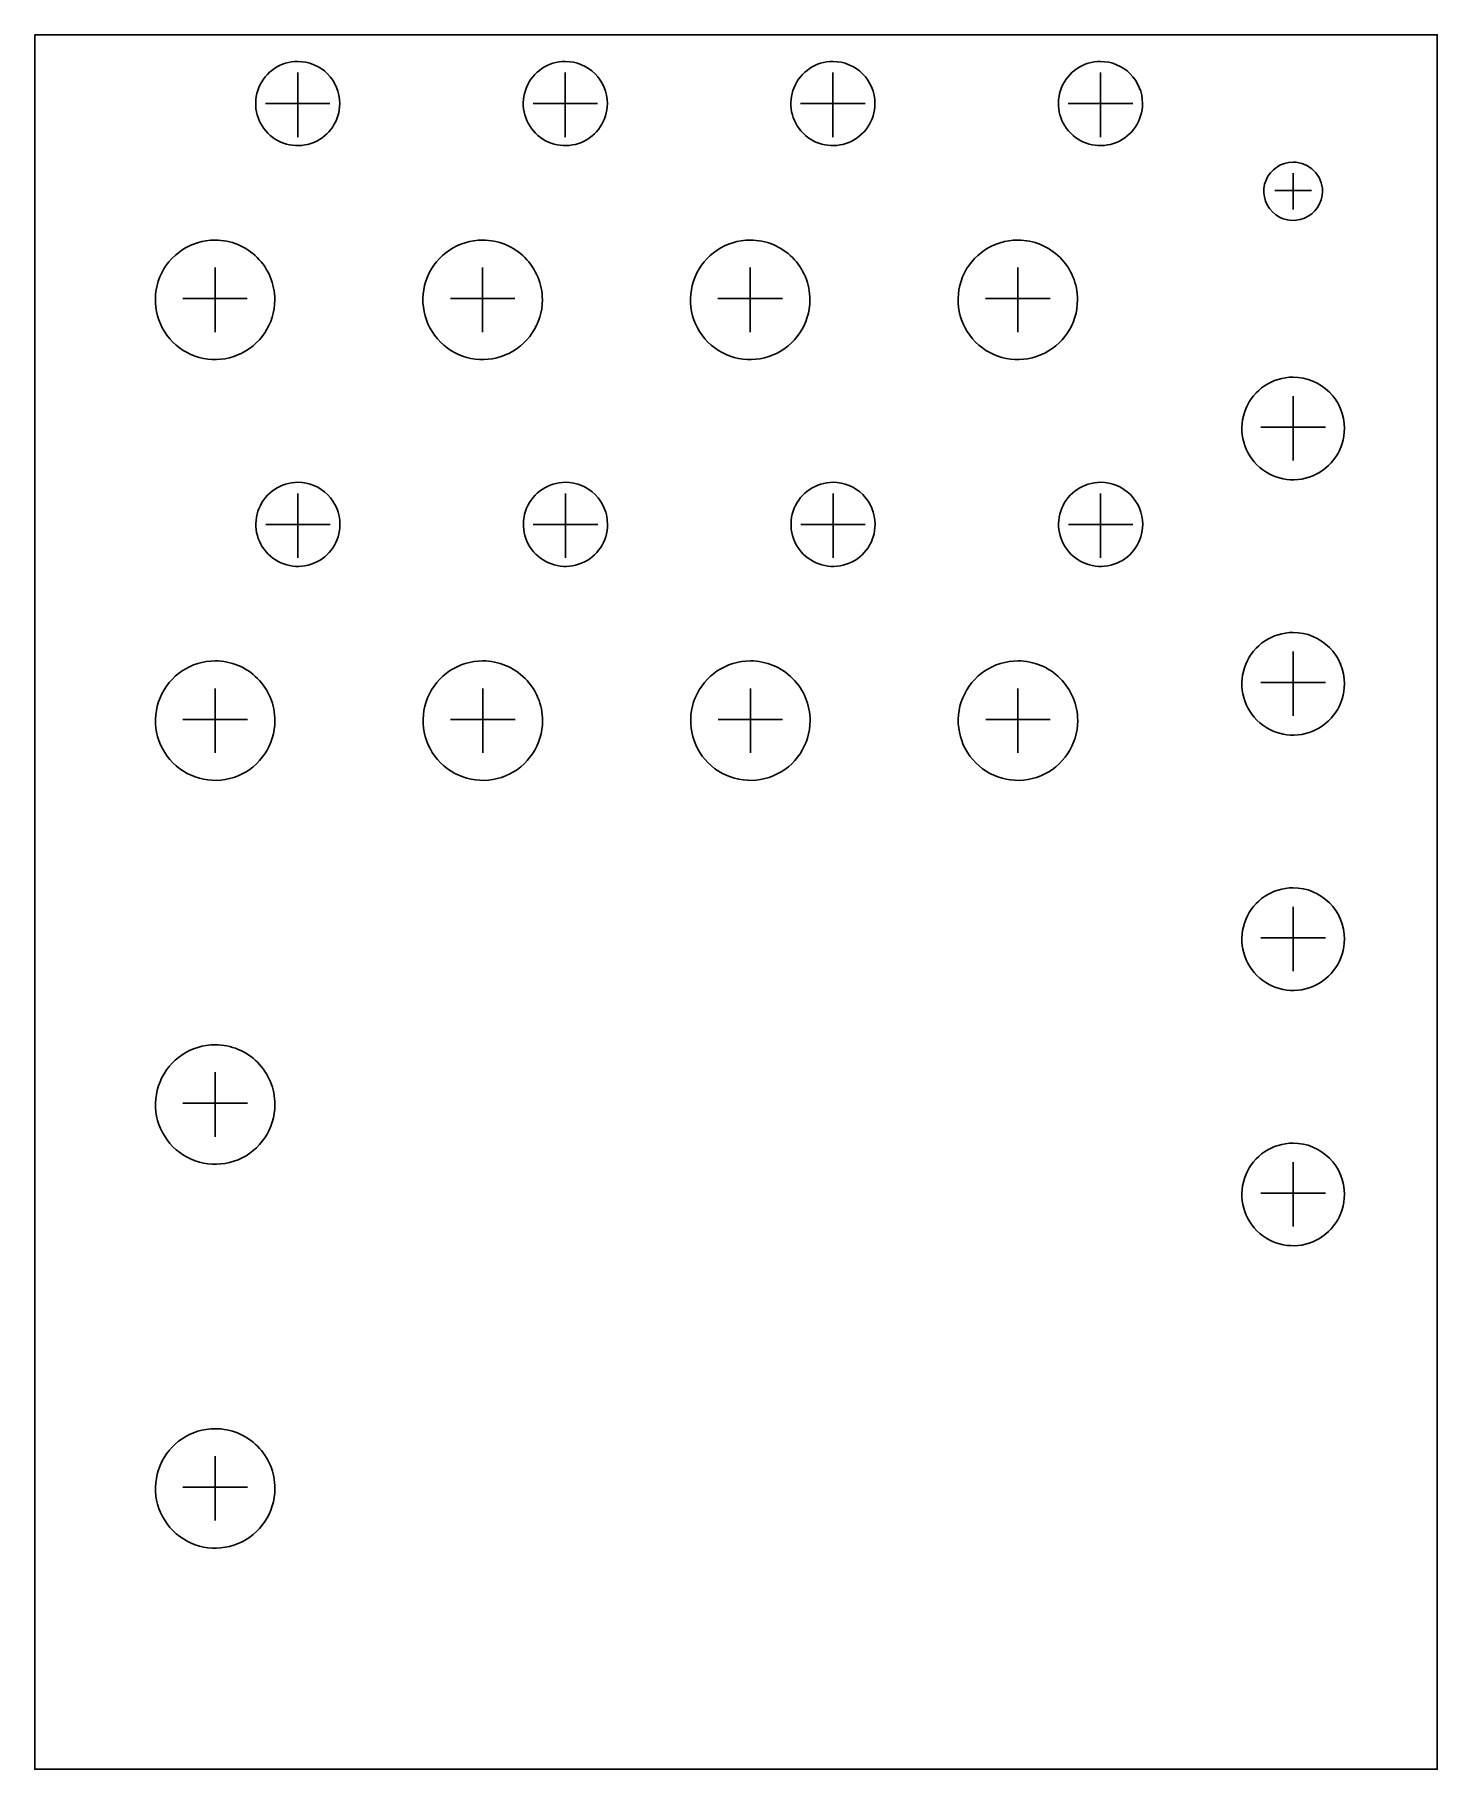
# Model space of a CAD drawing. Extents: x 0.1 to 80.8, y 182.8 to 282.7.
import ezdxf

# ---------------------------------------------------------------- set-up
doc = ezdxf.new("R2010")
doc.units = 0
doc.layers.add('panel_holes', color=7, linetype='CONTINUOUS')
doc.layers.add('pcb_edge_cuts', color=7, linetype='CONTINUOUS')

msp = doc.modelspace()

# ---------------------------------------------------------------- linework, layer by layer
at = {"layer": 'panel_holes', "color": 7}
for points in [[(15.202879, 281.159867)], [(30.616769, 281.159867)], [(46.030669, 281.159867)], [(61.444569, 281.159867)], [(72.543733, 275.360154)], [(10.440374, 270.873113)], [(25.854264, 270.873113)], [(41.268174, 270.873113)], [(56.682074, 270.873113)], [(72.543678, 262.980305)], [(15.213219, 256.922367)], [(30.627069, 256.922367)], [(46.040969, 256.922367)], [(61.454869, 256.922367)], [(72.543678, 248.274806)], [(10.450674, 246.635613)], [(25.864604, 246.635613)], [(41.278474, 246.635613)], [(56.692374, 246.635613)], [(72.543678, 233.569206)], [(10.450674, 224.525213)], [(72.543678, 218.863646)], [(10.450674, 202.414813)]]:
    msp.add_lwpolyline(points, close=True, dxfattribs=at)
for points in [[(15.202879, 280.520153), (15.202879, 276.808221)], [(30.616769, 280.520153), (30.616769, 276.808221)], [(46.030669, 280.520153), (46.030669, 276.808221)], [(61.444569, 280.520153), (61.444569, 276.808221)], [(17.058845, 278.737481), (13.346913, 278.737481)], [(32.472735, 278.737481), (28.760803, 278.737481)], [(47.886635, 278.737481), (44.174703, 278.737481)], [(63.300535, 278.737481), (59.588603, 278.737481)], [(72.543728, 274.735918), (72.543728, 272.628205)], [(73.606081, 273.72368), (71.481375, 273.72368)], [(10.440369, 269.289253), (10.440369, 265.577321)], [(25.854259, 269.289253), (25.854259, 265.577321)], [(41.268169, 269.289253), (41.268169, 265.577321)], [(56.682069, 269.289253), (56.682069, 265.577321)], [(12.296335, 267.506581), (8.584403, 267.506581)], [(27.710225, 267.506581), (23.998293, 267.506581)], [(43.124135, 267.506581), (39.412203, 267.506581)], [(58.538035, 267.506581), (54.826103, 267.506581)], [(72.543669, 261.880953), (72.543669, 258.169021)], [(74.399635, 260.098281), (70.687703, 260.098281)], [(15.213219, 256.282653), (15.213219, 252.570721)], [(30.627069, 256.282653), (30.627069, 252.570721)], [(46.040969, 256.282653), (46.040969, 252.570721)], [(61.454869, 256.282653), (61.454869, 252.570721)], [(17.069185, 254.499981), (13.357253, 254.499981)], [(32.483035, 254.499981), (28.771103, 254.499981)], [(47.896935, 254.499981), (44.185003, 254.499981)], [(63.310835, 254.499981), (59.598903, 254.499981)], [(72.543669, 247.175453), (72.543669, 243.463521)], [(10.450669, 245.051753), (10.450669, 241.339821)], [(25.864599, 245.051753), (25.864599, 241.339821)], [(41.278469, 245.051753), (41.278469, 241.339821)], [(56.692369, 245.051753), (56.692369, 241.339821)], [(74.399635, 245.392781), (70.687703, 245.392781)], [(12.306635, 243.269081), (8.594703, 243.269081)], [(27.720565, 243.269081), (24.008633, 243.269081)], [(43.134435, 243.269081), (39.422503, 243.269081)], [(58.548335, 243.269081), (54.836403, 243.269081)], [(72.543669, 232.469853), (72.543669, 228.757921)], [(74.399635, 230.687181), (70.687703, 230.687181)], [(10.450669, 222.941353), (10.450669, 219.229421)], [(12.306635, 221.158681), (8.594703, 221.158681)], [(72.543669, 217.764293), (72.543669, 214.052361)], [(74.399635, 215.981621), (70.687703, 215.981621)], [(10.450669, 200.830953), (10.450669, 197.119021)], [(12.306635, 199.048281), (8.594703, 199.048281)]]:
    msp.add_lwpolyline(points, dxfattribs=at)
for points in [[(15.202879, 281.159867), (14.223115, 281.159867), (13.339825, 280.569672), (12.964886, 279.664488)], [(16.915765, 280.450367), (16.461479, 280.904652), (15.845336, 281.159867), (15.202879, 281.159867)], [(30.616769, 281.159867), (29.637005, 281.159867), (28.753715, 280.569672), (28.378776, 279.664488)], [(32.329655, 280.450367), (31.875369, 280.904652), (31.259226, 281.159867), (30.616769, 281.159867)], [(46.030669, 281.159867), (45.050905, 281.159867), (44.167615, 280.569672), (43.792676, 279.664488)], [(47.743555, 280.450367), (47.289269, 280.904652), (46.673126, 281.159867), (46.030669, 281.159867)], [(61.444569, 281.159867), (60.464805, 281.159867), (59.581515, 280.569672), (59.206576, 279.664488)], [(63.157455, 280.450367), (62.703169, 280.904652), (62.087026, 281.159867), (61.444569, 281.159867)], [(17.625265, 278.737481), (17.625265, 279.379938), (17.37005, 279.996081), (16.915765, 280.450367)], [(33.039155, 278.737481), (33.039155, 279.379938), (32.78394, 279.996081), (32.329655, 280.450367)], [(48.453055, 278.737481), (48.453055, 279.379938), (48.19784, 279.996081), (47.743555, 280.450367)], [(63.866955, 278.737481), (63.866955, 279.379938), (63.61174, 279.996081), (63.157455, 280.450367)], [(12.964886, 279.664488), (12.589946, 278.759304), (12.797195, 277.717393), (13.489993, 277.024595)], [(16.129886, 276.499488), (17.03507, 276.874427), (17.625265, 277.757717), (17.625265, 278.737481)], [(28.378776, 279.664488), (28.003836, 278.759304), (28.211085, 277.717393), (28.903883, 277.024595)], [(31.543776, 276.499488), (32.44896, 276.874427), (33.039155, 277.757717), (33.039155, 278.737481)], [(43.792676, 279.664488), (43.417736, 278.759304), (43.624985, 277.717393), (44.317783, 277.024595)], [(46.957676, 276.499488), (47.86286, 276.874427), (48.453055, 277.757717), (48.453055, 278.737481)], [(59.206576, 279.664488), (58.831636, 278.759304), (59.038885, 277.717393), (59.731683, 277.024595)], [(62.371576, 276.499488), (63.27676, 276.874427), (63.866955, 277.757717), (63.866955, 278.737481)], [(13.489993, 277.024595), (14.182791, 276.331797), (15.224702, 276.124548), (16.129886, 276.499488)], [(28.903883, 277.024595), (29.596681, 276.331797), (30.638592, 276.124548), (31.543776, 276.499488)], [(44.317783, 277.024595), (45.010581, 276.331797), (46.052492, 276.124548), (46.957676, 276.499488)], [(59.731683, 277.024595), (60.424481, 276.331797), (61.466392, 276.124548), (62.371576, 276.499488)], [(72.543733, 275.360154), (71.859537, 275.360154), (71.242712, 274.951301), (70.980882, 274.324242)], [(73.739887, 274.868653), (73.422647, 275.183356), (72.992378, 275.360154), (72.543733, 275.360154)], [(74.23535, 273.682066), (74.23535, 274.127122), (74.057127, 274.553951), (73.739887, 274.868653)], [(70.980882, 274.324242), (70.719052, 273.697184), (70.863779, 272.975408), (71.347578, 272.495479)], [(73.191087, 272.131715), (73.823201, 272.391451), (74.23535, 273.003343), (74.23535, 273.682066)], [(71.347578, 272.495479), (71.831378, 272.015549), (72.558973, 271.871979), (73.191087, 272.131715)], [(10.440374, 270.873113), (9.049109, 270.873113), (7.794837, 270.035035), (7.262424, 268.749674)], [(12.872672, 269.865622), (12.227586, 270.510708), (11.352663, 270.873113), (10.440374, 270.873113)], [(25.854264, 270.873113), (24.462999, 270.873113), (23.208727, 270.035035), (22.676314, 268.749674)], [(28.286562, 269.865622), (27.641476, 270.510708), (26.766553, 270.873113), (25.854264, 270.873113)], [(41.268174, 270.873113), (39.876909, 270.873113), (38.622637, 270.035035), (38.090224, 268.749674)], [(43.700472, 269.865622), (43.055386, 270.510708), (42.180463, 270.873113), (41.268174, 270.873113)], [(56.682074, 270.873113), (55.290809, 270.873113), (54.036537, 270.035035), (53.504124, 268.749674)], [(59.114372, 269.865622), (58.469286, 270.510708), (57.594363, 270.873113), (56.682074, 270.873113)], [(13.880163, 267.433324), (13.880163, 268.345613), (13.517758, 269.220536), (12.872672, 269.865622)], [(29.294053, 267.433324), (29.294053, 268.345613), (28.931648, 269.220536), (28.286562, 269.865622)], [(44.707963, 267.433324), (44.707963, 268.345613), (44.345558, 269.220536), (43.700472, 269.865622)], [(60.121863, 267.433324), (60.121863, 268.345613), (59.759458, 269.220536), (59.114372, 269.865622)], [(7.262424, 268.749674), (6.73001, 267.464313), (7.024303, 265.984799), (8.008076, 265.001026)], [(22.676314, 268.749674), (22.1439, 267.464313), (22.438193, 265.984799), (23.421966, 265.001026)], [(38.090224, 268.749674), (37.55781, 267.464313), (37.852103, 265.984799), (38.835876, 265.001026)], [(53.504124, 268.749674), (52.97171, 267.464313), (53.266003, 265.984799), (54.249776, 265.001026)], [(11.756724, 264.255374), (13.042085, 264.787787), (13.880163, 266.042059), (13.880163, 267.433324)], [(27.170614, 264.255374), (28.455975, 264.787787), (29.294053, 266.042059), (29.294053, 267.433324)], [(42.584524, 264.255374), (43.869885, 264.787787), (44.707963, 266.042059), (44.707963, 267.433324)], [(57.998424, 264.255374), (59.283785, 264.787787), (60.121863, 266.042059), (60.121863, 267.433324)], [(8.008076, 265.001026), (8.991849, 264.017253), (10.471363, 263.72296), (11.756724, 264.255374)], [(23.421966, 265.001026), (24.405739, 264.017253), (25.885253, 263.72296), (27.170614, 264.255374)], [(38.835876, 265.001026), (39.819649, 264.017253), (41.299163, 263.72296), (42.584524, 264.255374)], [(54.249776, 265.001026), (55.233549, 264.017253), (56.713063, 263.72296), (57.998424, 264.255374)], [(72.543678, 262.980305), (71.348366, 262.980305), (70.270752, 262.260267), (69.813326, 261.155943)], [(74.633399, 262.114715), (74.079171, 262.668943), (73.327475, 262.980305), (72.543678, 262.980305)], [(75.49899, 260.024994), (75.49899, 260.808791), (75.187628, 261.560486), (74.633399, 262.114715)], [(69.813326, 261.155943), (69.3559, 260.051619), (69.608744, 258.780486), (70.453957, 257.935273)], [(73.674627, 257.294642), (74.778951, 257.752068), (75.49899, 258.829682), (75.49899, 260.024994)], [(70.453957, 257.935273), (71.29917, 257.09006), (72.570303, 256.837216), (73.674627, 257.294642)], [(15.213219, 256.922367), (14.233455, 256.922367), (13.350165, 256.332172), (12.975226, 255.426988)], [(16.926105, 256.212867), (16.471819, 256.667152), (15.855676, 256.922367), (15.213219, 256.922367)], [(30.627069, 256.922367), (29.647305, 256.922367), (28.764015, 256.332172), (28.389076, 255.426988)], [(32.339955, 256.212867), (31.885669, 256.667152), (31.269526, 256.922367), (30.627069, 256.922367)], [(46.040969, 256.922367), (45.061205, 256.922367), (44.177915, 256.332172), (43.802976, 255.426988)], [(47.753855, 256.212867), (47.299569, 256.667152), (46.683426, 256.922367), (46.040969, 256.922367)], [(61.454869, 256.922367), (60.475105, 256.922367), (59.591815, 256.332172), (59.216876, 255.426988)], [(63.167755, 256.212867), (62.713469, 256.667152), (62.097326, 256.922367), (61.454869, 256.922367)], [(17.635605, 254.499981), (17.635605, 255.142438), (17.38039, 255.758581), (16.926105, 256.212867)], [(33.049455, 254.499981), (33.049455, 255.142438), (32.79424, 255.758581), (32.339955, 256.212867)], [(48.463355, 254.499981), (48.463355, 255.142438), (48.20814, 255.758581), (47.753855, 256.212867)], [(63.877255, 254.499981), (63.877255, 255.142438), (63.62204, 255.758581), (63.167755, 256.212867)], [(12.975226, 255.426988), (12.600286, 254.521804), (12.807535, 253.479893), (13.500333, 252.787095)], [(28.389076, 255.426988), (28.014136, 254.521804), (28.221385, 253.479893), (28.914183, 252.787095)], [(43.802976, 255.426988), (43.428036, 254.521804), (43.635285, 253.479893), (44.328083, 252.787095)], [(59.216876, 255.426988), (58.841936, 254.521804), (59.049185, 253.479893), (59.741983, 252.787095)], [(16.140226, 252.261988), (17.04541, 252.636927), (17.635605, 253.520217), (17.635605, 254.499981)], [(31.554076, 252.261988), (32.45926, 252.636927), (33.049455, 253.520217), (33.049455, 254.499981)], [(46.967976, 252.261988), (47.87316, 252.636927), (48.463355, 253.520217), (48.463355, 254.499981)], [(62.381876, 252.261988), (63.28706, 252.636927), (63.877255, 253.520217), (63.877255, 254.499981)], [(13.500333, 252.787095), (14.193131, 252.094297), (15.235042, 251.887048), (16.140226, 252.261988)], [(28.914183, 252.787095), (29.606981, 252.094297), (30.648892, 251.887048), (31.554076, 252.261988)], [(44.328083, 252.787095), (45.020881, 252.094297), (46.062792, 251.887048), (46.967976, 252.261988)], [(59.741983, 252.787095), (60.434781, 252.094297), (61.476692, 251.887048), (62.381876, 252.261988)], [(72.543678, 248.274806), (71.348366, 248.274806), (70.270752, 247.554767), (69.813326, 246.450443)], [(74.633399, 247.409215), (74.079171, 247.963443), (73.327475, 248.274806), (72.543678, 248.274806)], [(75.49899, 245.319494), (75.49899, 246.103291), (75.187628, 246.854986), (74.633399, 247.409215)], [(10.450674, 246.635613), (9.059409, 246.635613), (7.805137, 245.797535), (7.272724, 244.512174)], [(12.882972, 245.628122), (12.237886, 246.273208), (11.362963, 246.635613), (10.450674, 246.635613)], [(25.864604, 246.635613), (24.473339, 246.635613), (23.219067, 245.797535), (22.686654, 244.512174)], [(28.296902, 245.628122), (27.651816, 246.273208), (26.776893, 246.635613), (25.864604, 246.635613)], [(41.278474, 246.635613), (39.887209, 246.635613), (38.632937, 245.797535), (38.100524, 244.512174)], [(43.710772, 245.628122), (43.065686, 246.273208), (42.190763, 246.635613), (41.278474, 246.635613)], [(56.692374, 246.635613), (55.301109, 246.635613), (54.046837, 245.797535), (53.514424, 244.512174)], [(59.124672, 245.628122), (58.479586, 246.273208), (57.604663, 246.635613), (56.692374, 246.635613)], [(69.813326, 246.450443), (69.3559, 245.346119), (69.608744, 244.074986), (70.453957, 243.229773)], [(13.890463, 243.195824), (13.890463, 244.108113), (13.528058, 244.983036), (12.882972, 245.628122)], [(29.304393, 243.195824), (29.304393, 244.108113), (28.941988, 244.983036), (28.296902, 245.628122)], [(44.718263, 243.195824), (44.718263, 244.108113), (44.355858, 244.983036), (43.710772, 245.628122)], [(60.132163, 243.195824), (60.132163, 244.108113), (59.769758, 244.983036), (59.124672, 245.628122)], [(73.674627, 242.589142), (74.778951, 243.046568), (75.49899, 244.124182), (75.49899, 245.319494)], [(7.272724, 244.512174), (6.74031, 243.226813), (7.034603, 241.747299), (8.018376, 240.763526)], [(22.686654, 244.512174), (22.15424, 243.226813), (22.448533, 241.747299), (23.432306, 240.763526)], [(38.100524, 244.512174), (37.56811, 243.226813), (37.862403, 241.747299), (38.846176, 240.763526)], [(53.514424, 244.512174), (52.98201, 243.226813), (53.276303, 241.747299), (54.260076, 240.763526)], [(11.767024, 240.017874), (13.052385, 240.550287), (13.890463, 241.804559), (13.890463, 243.195824)], [(27.180954, 240.017874), (28.466315, 240.550287), (29.304393, 241.804559), (29.304393, 243.195824)], [(42.594824, 240.017874), (43.880185, 240.550287), (44.718263, 241.804559), (44.718263, 243.195824)], [(58.008724, 240.017874), (59.294085, 240.550287), (60.132163, 241.804559), (60.132163, 243.195824)], [(70.453957, 243.229773), (71.29917, 242.38456), (72.570303, 242.131716), (73.674627, 242.589142)], [(8.018376, 240.763526), (9.002149, 239.779753), (10.481663, 239.48546), (11.767024, 240.017874)], [(23.432306, 240.763526), (24.416079, 239.779753), (25.895593, 239.48546), (27.180954, 240.017874)], [(38.846176, 240.763526), (39.829949, 239.779753), (41.309463, 239.48546), (42.594824, 240.017874)], [(54.260076, 240.763526), (55.243849, 239.779753), (56.723363, 239.48546), (58.008724, 240.017874)], [(72.543678, 233.569206), (71.348366, 233.569206), (70.270752, 232.849167), (69.813326, 231.744843)], [(74.633399, 232.703615), (74.079171, 233.257843), (73.327475, 233.569206), (72.543678, 233.569206)], [(75.49899, 230.613894), (75.49899, 231.397691), (75.187628, 232.149386), (74.633399, 232.703615)], [(69.813326, 231.744843), (69.3559, 230.640519), (69.608744, 229.369386), (70.453957, 228.524173)], [(73.674627, 227.883542), (74.778951, 228.340968), (75.49899, 229.418582), (75.49899, 230.613894)], [(70.453957, 228.524173), (71.29917, 227.67896), (72.570303, 227.426116), (73.674627, 227.883542)], [(10.450674, 224.525213), (9.059409, 224.525213), (7.805137, 223.687135), (7.272724, 222.401774)], [(12.882972, 223.517722), (12.237886, 224.162808), (11.362963, 224.525213), (10.450674, 224.525213)], [(13.890463, 221.085424), (13.890463, 221.997713), (13.528058, 222.872636), (12.882972, 223.517722)], [(7.272724, 222.401774), (6.74031, 221.116413), (7.034603, 219.636899), (8.018376, 218.653126)], [(11.767024, 217.907474), (13.052385, 218.439887), (13.890463, 219.694159), (13.890463, 221.085424)], [(72.543678, 218.863646), (71.348366, 218.863646), (70.270752, 218.143607), (69.813326, 217.039283)], [(74.633399, 217.998055), (74.079171, 218.552283), (73.327475, 218.863646), (72.543678, 218.863646)], [(8.018376, 218.653126), (9.002149, 217.669353), (10.481663, 217.37506), (11.767024, 217.907474)], [(75.49899, 215.908334), (75.49899, 216.692131), (75.187628, 217.443826), (74.633399, 217.998055)], [(69.813326, 217.039283), (69.3559, 215.934959), (69.608744, 214.663826), (70.453957, 213.818613)], [(73.674627, 213.177982), (74.778951, 213.635408), (75.49899, 214.713022), (75.49899, 215.908334)], [(70.453957, 213.818613), (71.29917, 212.9734), (72.570303, 212.720556), (73.674627, 213.177982)], [(10.450674, 202.414813), (9.059409, 202.414813), (7.805137, 201.576735), (7.272724, 200.291374)], [(12.882972, 201.407322), (12.237886, 202.052408), (11.362963, 202.414813), (10.450674, 202.414813)], [(13.890463, 198.975024), (13.890463, 199.887313), (13.528058, 200.762236), (12.882972, 201.407322)], [(7.272724, 200.291374), (6.74031, 199.006013), (7.034603, 197.526499), (8.018376, 196.542726)], [(11.767024, 195.797074), (13.052385, 196.329487), (13.890463, 197.583759), (13.890463, 198.975024)], [(8.018376, 196.542726), (9.002149, 195.558953), (10.481663, 195.26466), (11.767024, 195.797074)]]:
    msp.add_open_spline(points, degree=3, dxfattribs=at)
at = {"layer": 'pcb_edge_cuts', "color": 7}
msp.add_lwpolyline([(0.051157, 282.701893), (80.848848, 282.701893), (80.848848, 182.798115), (0.051157, 182.798115)], close=True, dxfattribs=at)

doc.saveas('drawing.dxf')
